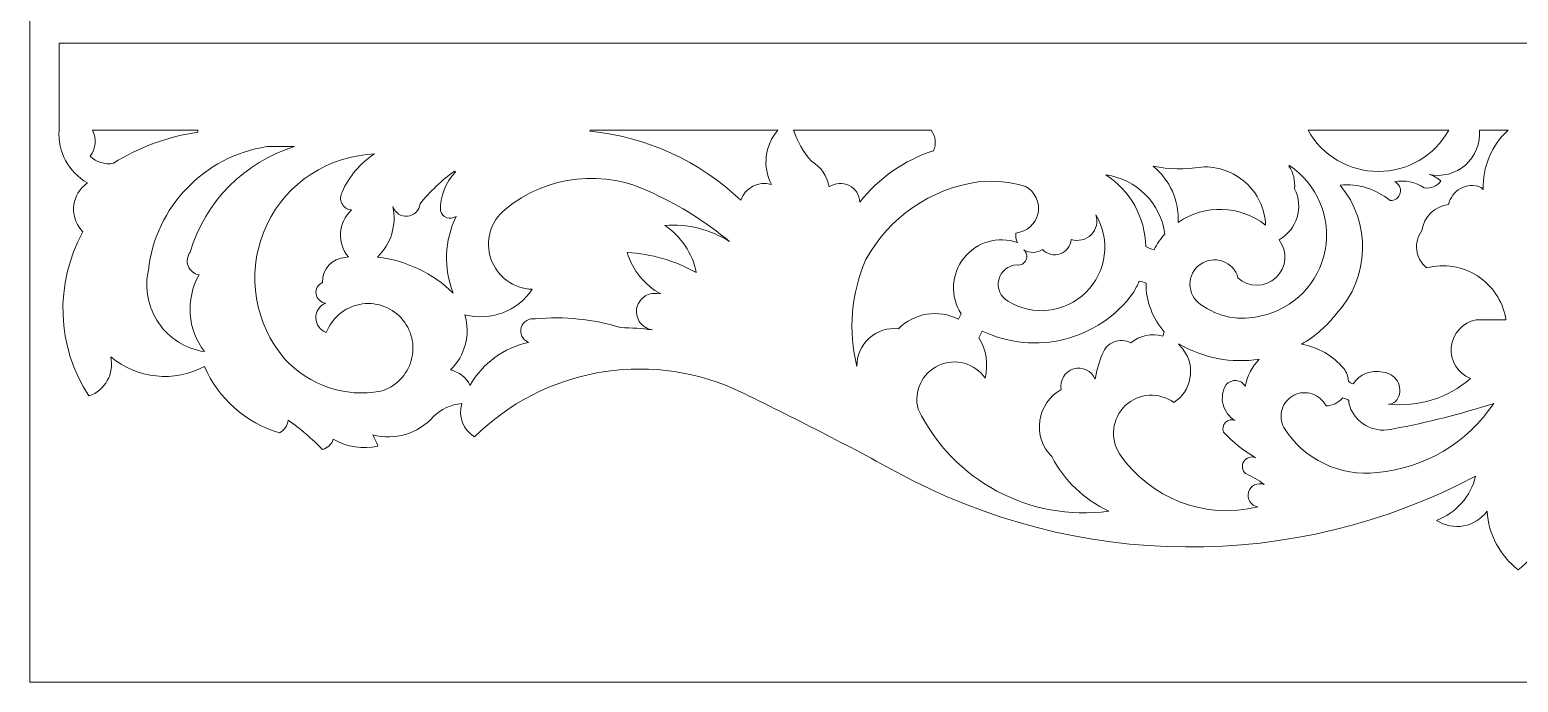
# Model space of a CAD drawing. Header units: millimetres. Extents: x 4866 to 5110, y 114 to 375.
# Drawn here: x 4866.1 to 4968.1, y 114.1 to 158.8 of the extents above; entities that cross this region are included whole.
import ezdxf

# ---------------------------------------------------------------- set-up
doc = ezdxf.new("R2010")
doc.units = ezdxf.units.MM
doc.header["$MEASUREMENT"] = 0
doc.layers.add('SITARA ALL', color=18, linetype='Continuous', true_color=0x000000)

msp = doc.modelspace()

# ---------------------------------------------------------------- linework, layer by layer
at = {"layer": 'SITARA ALL', "lineweight": 9}
for points, knots in [([(4866.13, 236.12), (4866.13, 236.12), (5110.13, 236.12), (5110.13, 236.12), (5110.13, 236.12), (5110.13, 114.12), (5110.13, 114.12), (5110.13, 114.12), (4866.13, 114.12), (4866.13, 114.12), (4866.13, 114.12), (4866.13, 236.12), (4866.13, 236.12)], [0, 0, 0, 0, 0.25, 0.25, 0.25, 0.5, 0.5, 0.5, 0.75, 0.75, 0.75, 1, 1, 1, 1]), ([(5068.06, 157.93), (5068.06, 157.93), (4868.13, 157.93), (4868.13, 157.93), (4868.13, 157.93), (4868.13, 151.96), (4868.13, 151.96), (4868.03, 150.49), (4868.79, 149.08), (4870.07, 148.35), (4869.93, 148.23), (4869.8, 148.11), (4869.66, 147.98), (4868.91, 147.1), (4868.96, 145.8), (4869.77, 144.98), (4867.8, 141.45), (4867.96, 137.11), (4870.18, 133.74), (4871.29, 134.12), (4871.93, 135.28), (4871.67, 136.42), (4873.48, 134.91), (4876.02, 134.65), (4878.09, 135.77), (4879.05, 133.56), (4880.93, 131.9), (4883.23, 131.21), (4883.56, 131.39), (4883.78, 131.71), (4883.83, 132.09), (4884.67, 131.48), (4885.46, 130.81), (4886.19, 130.07), (4886.54, 130.17), (4886.81, 130.43), (4886.92, 130.77), (4887.85, 130.24), (4888.94, 130.07), (4889.98, 130.3), (4889.88, 130.56), (4889.76, 130.82), (4889.63, 131.07), (4891.13, 130.68), (4892.73, 131.15), (4893.77, 132.31), (4894.3, 132.84), (4894.99, 133.16), (4895.73, 133.22), (4895.46, 132.35), (4895.82, 131.4), (4896.6, 130.94), (4901.28, 135.57), (4908.32, 136.88), (4914.36, 134.24), (4918.12, 132.43), (4921.83, 130.53), (4925.49, 128.54), (4937.84, 121.78), (4952.74, 121.66), (4965.18, 128.24), (4964.85, 126.85), (4963.84, 125.71), (4962.5, 125.21), (4963.64, 124.47), (4965.16, 124.74), (4965.97, 125.84), (4966.06, 124.25), (4966.84, 122.79), (4968.1, 121.83), (4969.36, 122.79), (4970.14, 124.25), (4970.23, 125.84), (4971.04, 124.74), (4972.56, 124.47), (4973.7, 125.21), (4972.36, 125.71), (4971.35, 126.85), (4971.02, 128.24), (4983.46, 121.67), (4998.36, 121.77), (5010.71, 128.54), (5014.37, 130.53), (5018.08, 132.43), (5021.84, 134.24), (5027.87, 136.88), (5034.91, 135.57), (5039.6, 130.94), (5040.38, 131.41), (5040.74, 132.35), (5040.46, 133.22), (5041.21, 133.16), (5041.9, 132.84), (5042.43, 132.31), (5043.47, 131.15), (5045.06, 130.68), (5046.57, 131.07), (5046.44, 130.82), (5046.32, 130.56), (5046.22, 130.3), (5047.26, 130.07), (5048.35, 130.24), (5049.28, 130.77), (5049.39, 130.43), (5049.66, 130.17), (5050, 130.07), (5050.74, 130.81), (5051.53, 131.48), (5052.37, 132.09), (5052.41, 131.71), (5052.64, 131.39), (5052.97, 131.21), (5055.27, 131.9), (5057.15, 133.56), (5058.11, 135.77), (5060.18, 134.65), (5062.72, 134.91), (5064.52, 136.42), (5064.27, 135.28), (5064.91, 134.12), (5066.01, 133.74), (5068.24, 137.12), (5068.4, 141.45), (5066.43, 144.98), (5067.24, 145.8), (5067.29, 147.11), (5066.53, 147.98), (5066.4, 148.11), (5066.26, 148.23), (5066.13, 148.35), (5067.41, 149.08), (5068.17, 150.49), (5068.06, 151.96), (5068.06, 151.96), (5068.06, 157.93), (5068.06, 157.93)], [0, 0, 0, 0, 0.022222, 0.022222, 0.022222, 0.044444, 0.044444, 0.044444, 0.066667, 0.066667, 0.066667, 0.088889, 0.088889, 0.088889, 0.111111, 0.111111, 0.111111, 0.133333, 0.133333, 0.133333, 0.155556, 0.155556, 0.155556, 0.177778, 0.177778, 0.177778, 0.2, 0.2, 0.2, 0.222222, 0.222222, 0.222222, 0.244444, 0.244444, 0.244444, 0.266667, 0.266667, 0.266667, 0.288889, 0.288889, 0.288889, 0.311111, 0.311111, 0.311111, 0.333333, 0.333333, 0.333333, 0.355556, 0.355556, 0.355556, 0.377778, 0.377778, 0.377778, 0.4, 0.4, 0.4, 0.422222, 0.422222, 0.422222, 0.444444, 0.444444, 0.444444, 0.466667, 0.466667, 0.466667, 0.488889, 0.488889, 0.488889, 0.511111, 0.511111, 0.511111, 0.533333, 0.533333, 0.533333, 0.555556, 0.555556, 0.555556, 0.577778, 0.577778, 0.577778, 0.6, 0.6, 0.6, 0.622222, 0.622222, 0.622222, 0.644444, 0.644444, 0.644444, 0.666667, 0.666667, 0.666667, 0.688889, 0.688889, 0.688889, 0.711111, 0.711111, 0.711111, 0.733333, 0.733333, 0.733333, 0.755556, 0.755556, 0.755556, 0.777778, 0.777778, 0.777778, 0.8, 0.8, 0.8, 0.822222, 0.822222, 0.822222, 0.844444, 0.844444, 0.844444, 0.866667, 0.866667, 0.866667, 0.888889, 0.888889, 0.888889, 0.911111, 0.911111, 0.911111, 0.933333, 0.933333, 0.933333, 0.955556, 0.955556, 0.955556, 0.977778, 0.977778, 0.977778, 1, 1, 1, 1]), ([(4871.86, 149.69), (4871.28, 149.58), (4870.68, 149.76), (4870.26, 150.18), (4870.66, 150.69), (4870.72, 151.39), (4870.42, 151.96), (4870.42, 151.96), (4877.63, 151.96), (4877.63, 151.96), (4877.63, 151.96), (4877.65, 151.82), (4877.65, 151.82), (4875.59, 151.52), (4873.62, 150.8), (4871.86, 149.69)], [0, 0, 0, 0, 0.2, 0.2, 0.2, 0.4, 0.4, 0.4, 0.6, 0.6, 0.6, 0.8, 0.8, 0.8, 1, 1, 1, 1]), ([(4914.84, 147.16), (4912.01, 149.84), (4908.38, 151.51), (4904.5, 151.89), (4904.5, 151.89), (4904.52, 151.96), (4904.52, 151.96), (4904.52, 151.96), (4917.37, 151.96), (4917.37, 151.96), (4916.48, 150.92), (4916.31, 149.45), (4916.93, 148.24), (4916.06, 148.49), (4915.14, 148.02), (4914.84, 147.16)], [0, 0, 0, 0, 0.2, 0.2, 0.2, 0.4, 0.4, 0.4, 0.6, 0.6, 0.6, 0.8, 0.8, 0.8, 1, 1, 1, 1]), ([(4922.99, 147.03), (4922.97, 147.52), (4922.69, 147.95), (4922.26, 148.17), (4921.82, 148.39), (4921.31, 148.36), (4920.9, 148.08), (4920.76, 148.81), (4920.32, 149.45), (4919.69, 149.83), (4919.13, 150.45), (4918.71, 151.17), (4918.45, 151.96), (4918.45, 151.96), (4927.87, 151.96), (4927.87, 151.96), (4928.19, 151.56), (4928.25, 151.02), (4928.04, 150.55), (4926.04, 149.9), (4924.29, 148.68), (4922.99, 147.03)], [0, 0, 0, 0, 0.142857, 0.142857, 0.142857, 0.285714, 0.285714, 0.285714, 0.428571, 0.428571, 0.428571, 0.571429, 0.571429, 0.571429, 0.714286, 0.714286, 0.714286, 0.857143, 0.857143, 0.857143, 1, 1, 1, 1]), ([(4959.22, 133.18), (4959.49, 133.18), (4959.74, 133.34), (4959.86, 133.58), (4960.04, 133.96), (4960.03, 134.39), (4959.82, 134.75), (4959.61, 135.11), (4959.23, 135.34), (4958.82, 135.37), (4958.04, 135.56), (4957.22, 135.24), (4956.79, 134.57), (4956.67, 134.61), (4956.56, 134.67), (4956.47, 134.75), (4956.45, 135.07), (4956.34, 135.37), (4956.14, 135.63), (4955.4, 136.5), (4954.38, 137.09), (4953.26, 137.29), (4954.19, 137.83), (4955, 138.55), (4955.66, 139.4), (4957.94, 141.86), (4958.04, 145.62), (4955.9, 148.19), (4957.13, 148.31), (4958.37, 147.93), (4959.32, 147.13), (4959.64, 147.11), (4959.93, 147.33), (4960.01, 147.65), (4960.08, 147.96), (4959.93, 148.29), (4959.63, 148.42), (4960.33, 148.56), (4961.06, 148.41), (4961.66, 148.01), (4962.1, 147.93), (4962.54, 148.11), (4962.8, 148.48), (4962.57, 148.68), (4962.29, 148.84), (4961.99, 148.93), (4962.88, 148.73), (4963.8, 148.97), (4964.48, 149.57), (4965.16, 150.17), (4965.52, 151.06), (4965.44, 151.96), (4965.44, 151.96), (4967.4, 151.96), (4967.4, 151.96), (4966.27, 150.92), (4965.65, 149.44), (4965.7, 147.9), (4965.63, 147.95), (4965.57, 148.01), (4965.5, 148.06), (4965.06, 148.23), (4964.56, 148.2), (4964.14, 147.96), (4963.72, 147.73), (4963.43, 147.33), (4963.33, 146.86), (4962.39, 146.75), (4961.63, 146.02), (4961.5, 145.08), (4960.9, 144.28), (4961.05, 143.14), (4961.84, 142.52), (4963.02, 142.83), (4964.27, 142.63), (4965.3, 141.97), (4966.32, 141.32), (4967.03, 140.26), (4967.24, 139.06), (4967.24, 139.06), (4967.26, 138.95), (4967.26, 138.95), (4967.26, 138.95), (4965.21, 138.95), (4965.21, 138.95), (4964.29, 138.78), (4963.6, 138.02), (4963.51, 137.09), (4963.42, 136.16), (4963.96, 135.29), (4964.83, 134.94), (4963.29, 133.6), (4961.25, 132.96), (4959.22, 133.18)], [0, 0, 0, 0, 0.032258, 0.032258, 0.032258, 0.064516, 0.064516, 0.064516, 0.096774, 0.096774, 0.096774, 0.129032, 0.129032, 0.129032, 0.16129, 0.16129, 0.16129, 0.193548, 0.193548, 0.193548, 0.225806, 0.225806, 0.225806, 0.258065, 0.258065, 0.258065, 0.290323, 0.290323, 0.290323, 0.322581, 0.322581, 0.322581, 0.354839, 0.354839, 0.354839, 0.387097, 0.387097, 0.387097, 0.419355, 0.419355, 0.419355, 0.451613, 0.451613, 0.451613, 0.483871, 0.483871, 0.483871, 0.516129, 0.516129, 0.516129, 0.548387, 0.548387, 0.548387, 0.580645, 0.580645, 0.580645, 0.612903, 0.612903, 0.612903, 0.645161, 0.645161, 0.645161, 0.677419, 0.677419, 0.677419, 0.709677, 0.709677, 0.709677, 0.741935, 0.741935, 0.741935, 0.774194, 0.774194, 0.774194, 0.806452, 0.806452, 0.806452, 0.83871, 0.83871, 0.83871, 0.870968, 0.870968, 0.870968, 0.903226, 0.903226, 0.903226, 0.935484, 0.935484, 0.935484, 0.967742, 0.967742, 0.967742, 1, 1, 1, 1]), ([(4963.34, 151.96), (4962.37, 150.21), (4960.52, 149.13), (4958.52, 149.13), (4956.52, 149.13), (4954.67, 150.21), (4953.7, 151.96), (4953.7, 151.96), (4963.34, 151.96), (4963.34, 151.96)], [0, 0, 0, 0, 0.333333, 0.333333, 0.333333, 0.666667, 0.666667, 0.666667, 1, 1, 1, 1]), ([(4878.09, 136.78), (4876.82, 136.97), (4875.69, 137.68), (4874.96, 138.73), (4874.23, 139.79), (4873.97, 141.1), (4874.25, 142.36), (4874.74, 146.69), (4878.06, 150.16), (4882.37, 150.83), (4882.37, 150.83), (4884.26, 150.83), (4884.26, 150.83), (4880.82, 149.77), (4878.14, 147.06), (4877.12, 143.6), (4876.91, 143.33), (4876.85, 142.97), (4876.98, 142.65), (4877.1, 142.33), (4877.38, 142.1), (4877.72, 142.04), (4876.78, 140.37), (4876.93, 138.3), (4878.09, 136.78)], [0, 0, 0, 0, 0.125, 0.125, 0.125, 0.25, 0.25, 0.25, 0.375, 0.375, 0.375, 0.5, 0.5, 0.5, 0.625, 0.625, 0.625, 0.75, 0.75, 0.75, 0.875, 0.875, 0.875, 1, 1, 1, 1]), ([(4890.16, 134.06), (4887.74, 133.62), (4885.26, 134.46), (4883.61, 136.27), (4881.53, 138.67), (4880.97, 142.03), (4882.15, 144.98), (4883.32, 147.93), (4886.05, 149.97), (4889.21, 150.28), (4889.21, 150.28), (4889.75, 150.34), (4889.75, 150.34), (4888.77, 149.7), (4888, 148.79), (4887.53, 147.72), (4887.39, 147.48), (4887.38, 147.18), (4887.51, 146.93), (4887.64, 146.68), (4887.89, 146.51), (4888.17, 146.49), (4887.25, 145.64), (4887.15, 144.23), (4887.95, 143.27), (4887.89, 143.26), (4887.83, 143.25), (4887.76, 143.24), (4886.85, 143.19), (4886.15, 142.43), (4886.17, 141.52), (4885.87, 141.38), (4885.69, 141.06), (4885.74, 140.73), (4885.8, 140.4), (4886.06, 140.14), (4886.4, 140.11), (4885.98, 139.94), (4885.71, 139.53), (4885.72, 139.08), (4885.74, 138.63), (4886.02, 138.24), (4886.44, 138.09), (4886.82, 139.08), (4887.68, 139.81), (4888.72, 140.02), (4889.77, 140.22), (4890.84, 139.87), (4891.56, 139.09), (4892.29, 138.31), (4892.55, 137.21), (4892.26, 136.18), (4891.98, 135.16), (4891.18, 134.36), (4890.16, 134.06)], [0, 0, 0, 0, 0.055556, 0.055556, 0.055556, 0.111111, 0.111111, 0.111111, 0.166667, 0.166667, 0.166667, 0.222222, 0.222222, 0.222222, 0.277778, 0.277778, 0.277778, 0.333333, 0.333333, 0.333333, 0.388889, 0.388889, 0.388889, 0.444444, 0.444444, 0.444444, 0.5, 0.5, 0.5, 0.555556, 0.555556, 0.555556, 0.611111, 0.611111, 0.611111, 0.666667, 0.666667, 0.666667, 0.722222, 0.722222, 0.722222, 0.777778, 0.777778, 0.777778, 0.833333, 0.833333, 0.833333, 0.888889, 0.888889, 0.888889, 0.944444, 0.944444, 0.944444, 1, 1, 1, 1]), ([(4895.13, 140.79), (4893.73, 142.16), (4891.9, 143.03), (4889.95, 143.26), (4890.88, 144.15), (4891.27, 145.46), (4891, 146.72), (4891.14, 146.28), (4891.56, 146.01), (4892.01, 146.06), (4892.46, 146.1), (4892.82, 146.46), (4892.86, 146.91), (4893.55, 147.76), (4894.35, 148.52), (4895.24, 149.16), (4895.24, 149.16), (4895.29, 149.09), (4895.29, 149.09), (4894.6, 148.38), (4894.23, 147.42), (4894.27, 146.43), (4894.32, 146.21), (4894.48, 146.03), (4894.7, 145.96), (4894.91, 145.88), (4895.15, 145.91), (4895.33, 146.05), (4894.54, 144.4), (4894.47, 142.49), (4895.13, 140.79)], [0, 0, 0, 0, 0.1, 0.1, 0.1, 0.2, 0.2, 0.2, 0.3, 0.3, 0.3, 0.4, 0.4, 0.4, 0.5, 0.5, 0.5, 0.6, 0.6, 0.6, 0.7, 0.7, 0.7, 0.8, 0.8, 0.8, 0.9, 0.9, 0.9, 1, 1, 1, 1]), ([(4896.29, 134.48), (4896.29, 134.48), (4896.28, 134.49), (4896.28, 134.49), (4896.02, 135.02), (4895.53, 135.39), (4894.95, 135.52), (4895.95, 136.51), (4896.33, 137.96), (4895.94, 139.31), (4897.7, 138.85), (4899.55, 139.55), (4900.55, 141.05), (4899.27, 141.09), (4898.14, 141.92), (4897.72, 143.14), (4897.3, 144.36), (4897.69, 145.71), (4898.69, 146.53), (4901.54, 148.89), (4905.54, 149.33), (4908.83, 147.63), (4910.71, 146.77), (4912.47, 145.66), (4914.06, 144.33), (4912.74, 145.16), (4911.19, 145.55), (4909.63, 145.43), (4910.75, 144.68), (4911.52, 143.52), (4911.79, 142.2), (4910.33, 143.01), (4908.72, 143.48), (4907.05, 143.58), (4907.42, 142.36), (4908.25, 141.34), (4909.36, 140.73), (4909.36, 140.73), (4909.13, 140.76), (4909.13, 140.76), (4908.8, 140.81), (4908.46, 140.73), (4908.19, 140.52), (4907.93, 140.32), (4907.75, 140.02), (4907.7, 139.69), (4907.66, 139.36), (4907.75, 139.02), (4907.95, 138.75), (4908.16, 138.49), (4908.46, 138.31), (4908.79, 138.27), (4908.07, 138.36), (4907.34, 138.41), (4906.61, 138.43), (4904.72, 139.01), (4902.74, 139.21), (4900.77, 139.02), (4900.35, 139.11), (4899.92, 138.86), (4899.8, 138.44), (4899.67, 138.02), (4899.89, 137.58), (4900.29, 137.41), (4898.61, 137.04), (4897.15, 135.98), (4896.29, 134.48)], [0, 0, 0, 0, 0.045455, 0.045455, 0.045455, 0.090909, 0.090909, 0.090909, 0.136364, 0.136364, 0.136364, 0.181818, 0.181818, 0.181818, 0.227273, 0.227273, 0.227273, 0.272727, 0.272727, 0.272727, 0.318182, 0.318182, 0.318182, 0.363636, 0.363636, 0.363636, 0.409091, 0.409091, 0.409091, 0.454545, 0.454545, 0.454545, 0.5, 0.5, 0.5, 0.545455, 0.545455, 0.545455, 0.590909, 0.590909, 0.590909, 0.636364, 0.636364, 0.636364, 0.681818, 0.681818, 0.681818, 0.727273, 0.727273, 0.727273, 0.772727, 0.772727, 0.772727, 0.818182, 0.818182, 0.818182, 0.863636, 0.863636, 0.863636, 0.909091, 0.909091, 0.909091, 0.954545, 0.954545, 0.954545, 1, 1, 1, 1]), ([(4943.15, 143.76), (4942.95, 143.8), (4942.75, 143.88), (4942.58, 143.99), (4942.54, 145.98), (4941.52, 147.82), (4939.84, 148.89), (4941.95, 148.61), (4943.6, 146.95), (4943.89, 144.84), (4943.6, 144.52), (4943.35, 144.15), (4943.15, 143.76)], [0, 0, 0, 0, 0.25, 0.25, 0.25, 0.5, 0.5, 0.5, 0.75, 0.75, 0.75, 1, 1, 1, 1]), ([(4950.79, 145.45), (4949.04, 146.82), (4946.62, 146.89), (4944.79, 145.64), (4944.88, 147.12), (4944.24, 148.56), (4943.08, 149.48), (4944.17, 149.28), (4945.29, 149.26), (4946.39, 149.43), (4947.5, 149.5), (4948.6, 149.11), (4949.42, 148.37), (4950.25, 147.62), (4950.74, 146.57), (4950.79, 145.45)], [0, 0, 0, 0, 0.2, 0.2, 0.2, 0.4, 0.4, 0.4, 0.6, 0.6, 0.6, 0.8, 0.8, 0.8, 1, 1, 1, 1]), ([(4952.38, 149.5), (4952.38, 149.5), (4952.42, 149.53), (4952.42, 149.53), (4954.32, 148.27), (4955.29, 145.98), (4954.87, 143.73), (4954.45, 141.49), (4952.72, 139.71), (4950.48, 139.23), (4949.05, 138.85), (4947.53, 139.14), (4946.34, 140.02), (4945.88, 140.32), (4945.61, 140.84), (4945.61, 141.38), (4945.6, 141.93), (4945.87, 142.45), (4946.31, 142.76), (4946.76, 143.08), (4947.33, 143.16), (4947.85, 142.98), (4948.36, 142.79), (4948.76, 142.37), (4948.9, 141.84), (4949.64, 141.16), (4950.77, 141.17), (4951.51, 141.85), (4952.24, 142.53), (4952.33, 143.66), (4951.71, 144.44), (4952.94, 145.13), (4953.42, 146.67), (4952.78, 147.94), (4952.83, 148.49), (4952.69, 149.04), (4952.38, 149.5)], [0, 0, 0, 0, 0.083333, 0.083333, 0.083333, 0.166667, 0.166667, 0.166667, 0.25, 0.25, 0.25, 0.333333, 0.333333, 0.333333, 0.416667, 0.416667, 0.416667, 0.5, 0.5, 0.5, 0.583333, 0.583333, 0.583333, 0.666667, 0.666667, 0.666667, 0.75, 0.75, 0.75, 0.833333, 0.833333, 0.833333, 0.916667, 0.916667, 0.916667, 1, 1, 1, 1]), ([(4922.79, 135.76), (4922.18, 138.2), (4922.4, 140.78), (4923.41, 143.09), (4924.99, 145.98), (4927.85, 147.95), (4931.11, 148.41), (4932.2, 148.53), (4933.3, 148.42), (4934.34, 148.1), (4935, 147.75), (4935.35, 147), (4935.2, 146.27), (4935.05, 145.53), (4934.44, 144.98), (4933.69, 144.91), (4933.66, 144.69), (4933.69, 144.46), (4933.79, 144.25), (4932.46, 144.72), (4930.99, 144.3), (4930.12, 143.19), (4929.25, 142.09), (4929.17, 140.56), (4929.94, 139.38), (4929.94, 139.38), (4929.75, 139), (4929.75, 139), (4928.38, 139.7), (4926.72, 139.44), (4925.64, 138.35), (4924.9, 138.43), (4924.17, 138.19), (4923.63, 137.7), (4923.08, 137.2), (4922.78, 136.5), (4922.79, 135.76)], [0, 0, 0, 0, 0.083333, 0.083333, 0.083333, 0.166667, 0.166667, 0.166667, 0.25, 0.25, 0.25, 0.333333, 0.333333, 0.333333, 0.416667, 0.416667, 0.416667, 0.5, 0.5, 0.5, 0.583333, 0.583333, 0.583333, 0.666667, 0.666667, 0.666667, 0.75, 0.75, 0.75, 0.833333, 0.833333, 0.833333, 0.916667, 0.916667, 0.916667, 1, 1, 1, 1]), ([(4933.15, 140.23), (4932.63, 140.52), (4932.36, 141.13), (4932.51, 141.71), (4932.65, 142.29), (4933.16, 142.7), (4933.76, 142.72), (4934.02, 142.68), (4934.27, 142.82), (4934.38, 143.06), (4934.49, 143.3), (4934.43, 143.58), (4934.23, 143.75), (4934.62, 143.51), (4935.12, 143.52), (4935.5, 143.78), (4935.81, 143.45), (4936.29, 143.33), (4936.72, 143.48), (4937.14, 143.63), (4937.44, 144.02), (4937.48, 144.47), (4937.96, 144.31), (4938.49, 144.44), (4938.84, 144.79), (4939.2, 145.15), (4939.32, 145.68), (4939.16, 146.16), (4940.19, 144.44), (4939.9, 142.24), (4938.48, 140.84), (4937.05, 139.43), (4934.85, 139.18), (4933.15, 140.23)], [0, 0, 0, 0, 0.090909, 0.090909, 0.090909, 0.181818, 0.181818, 0.181818, 0.272727, 0.272727, 0.272727, 0.363636, 0.363636, 0.363636, 0.454545, 0.454545, 0.454545, 0.545455, 0.545455, 0.545455, 0.636364, 0.636364, 0.636364, 0.727273, 0.727273, 0.727273, 0.818182, 0.818182, 0.818182, 0.909091, 0.909091, 0.909091, 1, 1, 1, 1]), ([(4940.04, 125.84), (4934.64, 125.11), (4929.37, 127.93), (4926.99, 132.84), (4926.66, 134.04), (4927.25, 135.31), (4928.38, 135.83), (4929.52, 136.36), (4930.87, 135.99), (4931.57, 134.96), (4931.82, 135.9), (4931.66, 136.91), (4931.14, 137.73), (4931.14, 137.73), (4931.38, 138.19), (4931.38, 138.19), (4935.01, 136.46), (4939.36, 137.55), (4941.72, 140.81), (4941.87, 141.06), (4942.01, 141.33), (4942.12, 141.6), (4942.29, 141.58), (4942.44, 141.54), (4942.6, 141.48), (4942.59, 140.25), (4943.04, 139.06), (4943.85, 138.13), (4943.85, 138.13), (4943.75, 137.85), (4943.75, 137.85), (4942.98, 138.05), (4942.17, 137.88), (4941.55, 137.38), (4941.2, 137.57), (4940.78, 137.59), (4940.41, 137.44), (4940.04, 137.3), (4939.75, 137), (4939.62, 136.63), (4939.39, 136.07), (4939.22, 135.49), (4939.11, 134.9), (4938.87, 135.47), (4938.23, 135.77), (4937.63, 135.59), (4937.03, 135.41), (4936.67, 134.8), (4936.79, 134.18), (4936, 133.74), (4935.45, 132.95), (4935.32, 132.05), (4935.19, 131.14), (4935.49, 130.23), (4936.14, 129.58), (4937, 127.94), (4938.37, 126.63), (4940.04, 125.84)], [0, 0, 0, 0, 0.052632, 0.052632, 0.052632, 0.105263, 0.105263, 0.105263, 0.157895, 0.157895, 0.157895, 0.210526, 0.210526, 0.210526, 0.263158, 0.263158, 0.263158, 0.315789, 0.315789, 0.315789, 0.368421, 0.368421, 0.368421, 0.421053, 0.421053, 0.421053, 0.473684, 0.473684, 0.473684, 0.526316, 0.526316, 0.526316, 0.578947, 0.578947, 0.578947, 0.631579, 0.631579, 0.631579, 0.684211, 0.684211, 0.684211, 0.736842, 0.736842, 0.736842, 0.789474, 0.789474, 0.789474, 0.842105, 0.842105, 0.842105, 0.894737, 0.894737, 0.894737, 0.947368, 0.947368, 0.947368, 1, 1, 1, 1]), ([(4950.25, 126.13), (4946.65, 125.25), (4942.88, 126.7), (4940.79, 129.77), (4940.11, 130.82), (4940.27, 132.21), (4941.18, 133.08), (4942.1, 133.94), (4943.5, 134.03), (4944.51, 133.29), (4945.09, 133.67), (4945.49, 134.27), (4945.61, 134.95), (4945.74, 135.63), (4945.58, 136.33), (4945.17, 136.89), (4945.07, 137.03), (4944.96, 137.15), (4944.84, 137.27), (4944.84, 137.27), (4944.85, 137.31), (4944.85, 137.31), (4946.51, 136.33), (4948.46, 135.96), (4950.36, 136.26), (4949.86, 135.75), (4949.52, 135.1), (4949.4, 134.4), (4949.27, 134.63), (4949.04, 134.78), (4948.78, 134.8), (4948.52, 134.82), (4948.26, 134.72), (4948.09, 134.52), (4947.84, 134.11), (4947.76, 133.62), (4947.88, 133.16), (4947.99, 132.69), (4948.29, 132.3), (4948.7, 132.06), (4948.48, 132.15), (4948.21, 132.1), (4948.04, 131.93), (4947.87, 131.75), (4947.82, 131.49), (4947.91, 131.26), (4948.56, 130.58), (4949.29, 129.99), (4950.09, 129.51), (4949.8, 129.63), (4949.46, 129.52), (4949.29, 129.24), (4949.13, 128.97), (4949.19, 128.62), (4949.43, 128.42), (4949.87, 128.22), (4950.3, 127.97), (4950.69, 127.68), (4950.47, 127.75), (4950.24, 127.74), (4950.04, 127.64), (4949.84, 127.54), (4949.69, 127.36), (4949.63, 127.14), (4949.57, 126.92), (4949.6, 126.69), (4949.72, 126.5), (4949.83, 126.31), (4950.03, 126.17), (4950.25, 126.13)], [0, 0, 0, 0, 0.043478, 0.043478, 0.043478, 0.086957, 0.086957, 0.086957, 0.130435, 0.130435, 0.130435, 0.173913, 0.173913, 0.173913, 0.217391, 0.217391, 0.217391, 0.26087, 0.26087, 0.26087, 0.304348, 0.304348, 0.304348, 0.347826, 0.347826, 0.347826, 0.391304, 0.391304, 0.391304, 0.434783, 0.434783, 0.434783, 0.478261, 0.478261, 0.478261, 0.521739, 0.521739, 0.521739, 0.565217, 0.565217, 0.565217, 0.608696, 0.608696, 0.608696, 0.652174, 0.652174, 0.652174, 0.695652, 0.695652, 0.695652, 0.73913, 0.73913, 0.73913, 0.782609, 0.782609, 0.782609, 0.826087, 0.826087, 0.826087, 0.869565, 0.869565, 0.869565, 0.913043, 0.913043, 0.913043, 0.956522, 0.956522, 0.956522, 1, 1, 1, 1]), ([(4958.44, 128.49), (4955.89, 128.19), (4953.4, 129.39), (4952.04, 131.57), (4951.84, 131.96), (4951.79, 132.41), (4951.92, 132.82), (4952.05, 133.24), (4952.34, 133.59), (4952.73, 133.79), (4953.12, 133.99), (4953.57, 134.02), (4953.98, 133.88), (4954.39, 133.75), (4954.74, 133.45), (4954.93, 133.06), (4955.37, 133.07), (4955.79, 133.27), (4956.08, 133.61), (4956.23, 133.57), (4956.36, 133.51), (4956.49, 133.43), (4956.5, 133.22), (4956.55, 133.01), (4956.63, 132.82), (4957.15, 131.73), (4958.38, 131.16), (4959.55, 131.49), (4961.88, 131.92), (4964.17, 132.5), (4966.42, 133.23), (4964.62, 130.52), (4961.68, 128.78), (4958.44, 128.49)], [0, 0, 0, 0, 0.090909, 0.090909, 0.090909, 0.181818, 0.181818, 0.181818, 0.272727, 0.272727, 0.272727, 0.363636, 0.363636, 0.363636, 0.454545, 0.454545, 0.454545, 0.545455, 0.545455, 0.545455, 0.636364, 0.636364, 0.636364, 0.727273, 0.727273, 0.727273, 0.818182, 0.818182, 0.818182, 0.909091, 0.909091, 0.909091, 1, 1, 1, 1])]:
    msp.add_open_spline(points, degree=3, knots=knots, dxfattribs=at)

doc.saveas('drawing.dxf')
